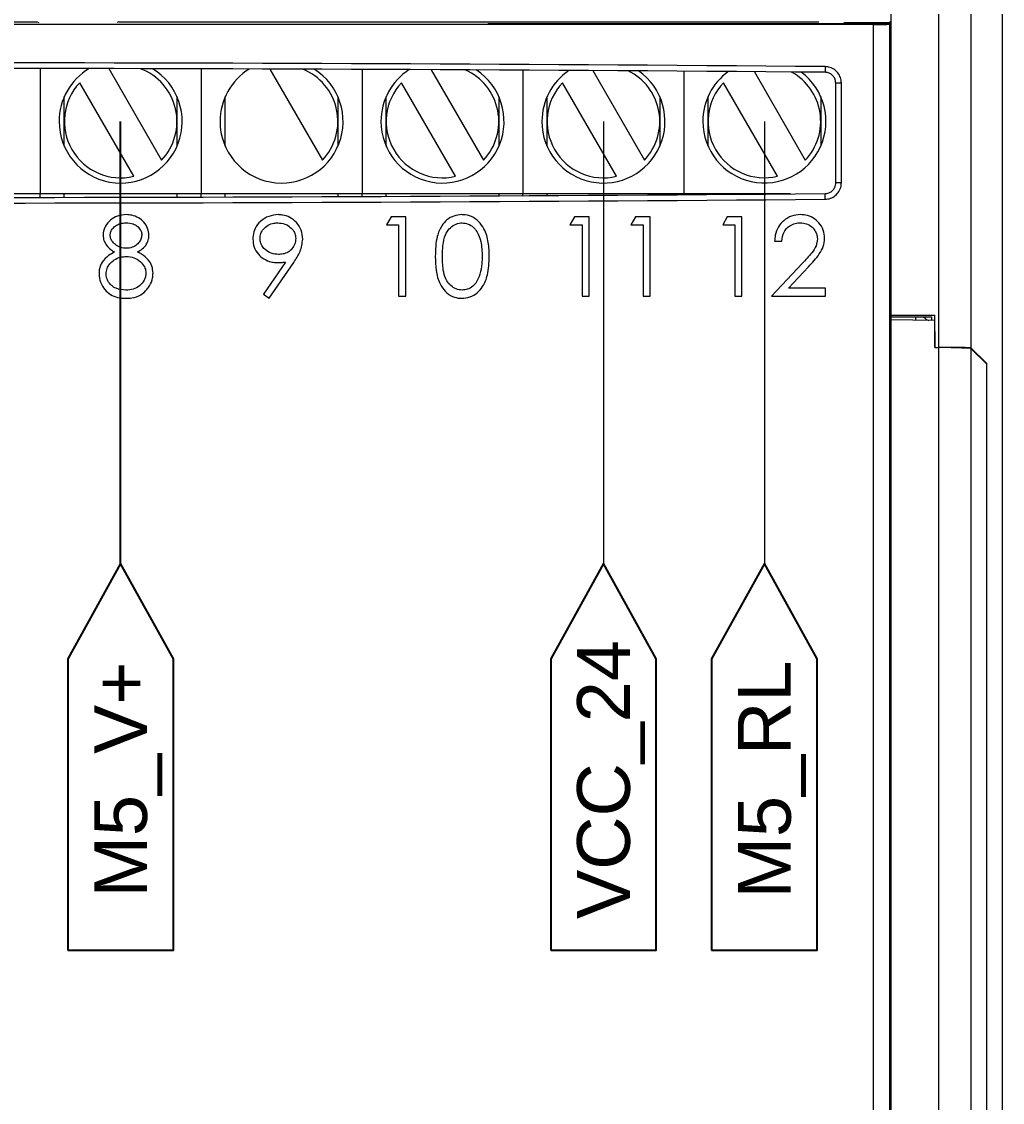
# Model space of a CAD drawing. Header units: millimetres. Extents: x 32696 to 36207, y 16706 to 17911.
# Drawn here: x 35256.8 to 35349.7, y 16944 to 17046.3 of the extents above; entities that cross this region are included whole.
import ezdxf
from ezdxf.enums import TextEntityAlignment as Align

# ---------------------------------------------------------------- set-up
doc = ezdxf.new("R2010")
doc.units = ezdxf.units.MM
doc.header["$LTSCALE"] = 0.1
doc.layers.get('0').update_dxf_attribs({"lineweight": 20})
for name, color, linetype, lineweight in [('ALIMENTAÇÃO', 1, 'Continuous', 25), ('ANALOG', 6, 'Continuous', 25), ('COMANDOS', 5, 'Continuous', 25)]:
    doc.layers.add(name, color=color, linetype=linetype, lineweight=lineweight)
doc.styles.get("Standard").update_dxf_attribs({"font": 'arial.ttf'})

# ---------------------------------------------------------------- blocks, each defined once
blk = doc.blocks.new('CFW-300')
at = {"lineweight": 9}
for p, q in [((37519.544, 17348.434), (37519.544, 17426.903)), ((37519.544, 17348.434), (37519.544, 17426.903)), ((37518.555, 17378.369), (37518.555, 17398.916)), ((37519.055, 17398.793), (37519.055, 17378.36)), ((37517.809, 17385.169), (37517.809, 17383.419)), ((37517.542, 17383.383), (37486.577, 17383.383)), ((37499.57, 17383.424), (37504.548, 17383.424)), ((37504.068, 17383.389), (37511.55, 17383.389)), ((37504.548, 17383.424), (37504.574, 17383.411)), ((37505.816, 17383.422), (37505.794, 17383.411)), ((37505.816, 17383.422), (37516.691, 17383.422)), ((37511.55, 17383.389), (37511.555, 17383.391)), ((37517.809, 17383.394), (37511.805, 17383.394)), ((37517.082, 17383.411), (37517.218, 17383.411)), ((37517.218, 17383.414), (37517.805, 17383.414)), ((37517.218, 17383.414), (37517.218, 17383.394)), ((37517.542, 17355.837), (37517.542, 17383.383)), ((37517.792, 17383.427), (37517.809, 17383.419)), ((37517.809, 17383.394), (37517.792, 17383.385)), ((37517.792, 17383.385), (37517.792, 17355.837)), ((37517.805, 17383.414), (37517.809, 17383.419)), ((37517.805, 17383.394), (37517.805, 17383.414)), ((37517.809, 17383.419), (37517.809, 17378.869)), ((37517.809, 17383.394), (37517.809, 17378.796)), ((37504.596, 17382.698), (37504.596, 17380.751)), ((37505.662, 17382.696), (37506.482, 17381.275)), ((37507.096, 17382.692), (37507.096, 17380.751)), ((37508.166, 17382.689), (37508.982, 17381.275)), ((37509.596, 17382.684), (37509.596, 17380.751)), ((37510.672, 17382.679), (37511.482, 17381.275)), ((37512.096, 17382.672), (37512.096, 17380.751)), ((37513.18, 17382.665), (37513.982, 17381.275)), ((37514.596, 17382.656), (37514.596, 17380.752)), ((37515.69, 17382.648), (37516.482, 17381.276)), ((37516.789, 17382.727), (37516.789, 17382.639)), ((37506.049, 17381.025), (37505.211, 17382.477)), ((37511.049, 17381.025), (37510.21, 17382.477)), ((37513.549, 17381.025), (37512.71, 17382.478)), ((37516.049, 17381.025), (37515.21, 17382.478)), ((37516.954, 17380.923), (37516.954, 17382.473)), ((37517.042, 17382.473), (37516.954, 17382.473)), ((37517.042, 17380.923), (37517.042, 17382.473)), ((37504.971, 17381.491), (37504.971, 17382.261)), ((37506.721, 17382.261), (37506.721, 17381.491)), ((37507.471, 17381.491), (37507.471, 17382.261)), ((37509.221, 17382.261), (37509.221, 17381.491)), ((37509.971, 17381.491), (37509.971, 17382.261)), ((37511.721, 17382.261), (37511.721, 17381.491)), ((37512.471, 17381.491), (37512.471, 17382.262)), ((37514.221, 17382.262), (37514.221, 17381.491)), ((37514.971, 17381.492), (37514.971, 17382.262)), ((37516.721, 17382.262), (37516.721, 17381.492)), ((37517.042, 17380.923), (37516.954, 17380.923)), ((37504.596, 17380.751), (37502.096, 17380.751)), ((37504.596, 17380.698), (37504.596, 17380.751)), ((37507.096, 17380.751), (37504.596, 17380.751)), ((37504.971, 17380.698), (37504.971, 17380.751)), ((37506.721, 17380.751), (37506.721, 17380.702)), ((37507.096, 17380.703), (37507.096, 17380.751)), ((37509.596, 17380.751), (37507.096, 17380.751)), ((37507.471, 17380.704), (37507.471, 17380.751)), ((37509.221, 17380.751), (37509.221, 17380.71)), ((37512.096, 17380.751), (37509.596, 17380.751)), ((37509.596, 17380.712), (37509.596, 17380.751)), ((37509.971, 17380.713), (37509.971, 17380.751)), ((37511.721, 17380.751), (37511.721, 17380.722)), ((37514.596, 17380.752), (37512.096, 17380.751)), ((37512.096, 17380.724), (37512.096, 17380.751)), ((37512.471, 17380.726), (37512.471, 17380.751)), ((37514.221, 17380.752), (37514.221, 17380.737)), ((37514.596, 17380.739), (37514.596, 17380.752)), ((37516.254, 17380.752), (37514.596, 17380.752)), ((37514.971, 17380.742), (37514.971, 17380.752)), ((37516.789, 17380.668), (37516.789, 17380.756)), ((37510.046, 17380.397), (37509.974, 17380.271)), ((37510.275, 17380.397), (37510.046, 17380.397)), ((37510.275, 17379.163), (37510.275, 17380.397)), ((37512.896, 17380.397), (37512.823, 17380.271)), ((37513.124, 17380.397), (37512.896, 17380.397)), ((37513.124, 17379.163), (37513.124, 17380.397)), ((37513.845, 17380.397), (37513.773, 17380.271)), ((37514.074, 17380.397), (37513.845, 17380.397)), ((37514.074, 17379.163), (37514.074, 17380.397)), ((37515.27, 17380.397), (37515.198, 17380.271)), ((37515.498, 17380.397), (37515.27, 17380.397)), ((37515.498, 17379.163), (37515.498, 17380.397)), ((37509.974, 17380.271), (37510.164, 17380.271)), ((37510.164, 17380.271), (37510.164, 17379.163)), ((37512.823, 17380.271), (37513.013, 17380.271)), ((37513.013, 17380.271), (37513.013, 17379.163)), ((37513.773, 17380.271), (37513.963, 17380.271)), ((37513.963, 17380.271), (37513.963, 17379.163)), ((37515.198, 17380.271), (37515.388, 17380.271)), ((37515.388, 17380.271), (37515.388, 17379.163)), ((37516.005, 17380.017), (37516.116, 17380.017)), ((37508.408, 17379.694), (37508.065, 17379.193)), ((37508.153, 17379.131), (37508.534, 17379.687)), ((37516.436, 17379.674), (37515.957, 17379.163)), ((37516.222, 17379.289), (37516.531, 17379.619)), ((37516.796, 17379.289), (37516.222, 17379.289)), ((37516.796, 17379.163), (37516.796, 17379.289)), ((37508.065, 17379.193), (37508.153, 17379.131)), ((37510.164, 17379.163), (37510.275, 17379.163)), ((37513.013, 17379.163), (37513.124, 17379.163)), ((37513.963, 17379.163), (37514.074, 17379.163)), ((37515.388, 17379.163), (37515.498, 17379.163)), ((37515.957, 17379.163), (37516.796, 17379.163)), ((37517.809, 17378.869), (37518.496, 17378.869)), ((37517.809, 17378.845), (37518.44, 17378.845)), ((37517.809, 17378.796), (37517.809, 17355.483)), ((37518.496, 17378.784), (37517.809, 17378.796)), ((37518.196, 17378.845), (37518.196, 17378.789)), ((37518.44, 17378.845), (37518.443, 17378.785)), ((37518.499, 17378.369), (37518.496, 17378.869)), ((37518.496, 17378.369), (37518.496, 17378.784)), ((37518.496, 17378.784), (37518.497, 17378.784)), ((37518.496, 17378.369), (37518.555, 17378.368)), ((37518.499, 17378.369), (37518.555, 17378.369)), ((37518.499, 17378.368), (37518.499, 17378.369)), ((37518.555, 17355.483), (37518.555, 17378.368)), ((37519.299, 17378.116), (37519.055, 17378.36)), ((37519.055, 17378.35), (37519.055, 17354.739)), ((37519.299, 17378.106), (37519.055, 17378.35)), ((37519.29, 17378.116), (37519.299, 17378.116)), ((37519.304, 17348.674), (37519.299, 17378.116)), ((37519.304, 17348.674), (37519.299, 17378.106))]:
    blk.add_line(p, q, dxfattribs=at)
for centre, radius, start, end in [((37505.846, 17381.876), 0.956, 120.8778, 180.0039), ((37505.846, 17381.876), 0.956, 180.0039, 58.8816), ((37505.846, 17381.876), 0.875, 316.6055, 69.3642), ((37508.346, 17381.876), 0.956, 121.6215, 180.0039), ((37508.346, 17381.876), 0.956, 180.0039, 57.9789), ((37508.346, 17381.876), 0.875, 316.6055, 67.9865), ((37510.846, 17381.876), 0.956, 122.7305, 180.0039), ((37510.846, 17381.876), 0.956, 180.0039, 56.7106), ((37510.846, 17381.876), 0.875, 316.6055, 66.1039), ((37513.346, 17381.876), 0.956, 124.1724, 180.0039), ((37513.346, 17381.876), 0.956, 180.0039, 55.109), ((37513.346, 17381.876), 0.875, 316.6055, 63.8141), ((37515.846, 17381.877), 0.956, 125.9119, 180.0039), ((37515.846, 17381.877), 0.956, 180.0039, 53.2092), ((37515.846, 17381.877), 0.875, 316.6055, 61.2025), ((37505.846, 17381.876), 0.875, 136.6055, 283.4024), ((37510.846, 17381.876), 0.875, 136.6055, 283.4024), ((37513.346, 17381.876), 0.875, 136.6055, 283.4024), ((37515.846, 17381.877), 0.875, 136.6055, 283.4024)]:
    blk.add_arc(centre, radius, start, end, dxfattribs=at)
for centre, major_axis, ratio, start_param, end_param in [((37511.805, 17383.391), (0.25, 0), 0.008727, 1.570796, 3.124139), ((37517.542, 17383.385), (0.25, 0), 0.008727, 4.712389, 6.265732), ((37502.059, 17368.882), (158.934, 0), 0.087489, 1.477982, 1.663611), ((37502.059, 17368.882), (157.934, 0), 0.087489, 1.477392, 1.6642), ((37502.059, 17394.513), (157.934, 0), 0.087489, 4.618985, 4.805793), ((37502.059, 17394.513), (158.934, 0), 0.087489, 4.619575, 4.805203), ((37518.443, 17378.929), (0.11, -0.104), 0.982674, 4.50151, 5.176248), ((37518.555, 17378.36), (0.5, 0), 0.017455, 0.017453, 1.570796), ((37518.555, 17378.359), (0.5, -0.009), 0.017145, 0.017753, 1.571096)]:
    blk.add_ellipse(centre, major_axis=major_axis, ratio=ratio, start_param=start_param, end_param=end_param, dxfattribs=at)
for points, knots in [([(37517.042, 17382.473), (37517.039, 17382.501), (37517.033, 17382.558), (37516.99, 17382.634), (37516.926, 17382.692), (37516.855, 17382.722), (37516.808, 17382.726), (37516.789, 17382.727)], [0, 0, 0, 0, 0.21433, 0.428892, 0.643919, 0.859893, 1, 1, 1, 1]), ([(37516.954, 17382.473), (37516.953, 17382.491), (37516.949, 17382.529), (37516.921, 17382.578), (37516.879, 17382.616), (37516.832, 17382.636), (37516.801, 17382.638), (37516.789, 17382.639)], [0, 0, 0, 0, 0.214197, 0.428799, 0.643753, 0.859764, 1, 1, 1, 1]), ([(37516.789, 17380.668), (37516.818, 17380.671), (37516.875, 17380.677), (37516.951, 17380.722), (37517.008, 17380.787), (37517.038, 17380.859), (37517.041, 17380.905), (37517.042, 17380.923)], [0, 0, 0, 0, 0.216753, 0.433808, 0.650364, 0.866035, 1, 1, 1, 1]), ([(37516.789, 17380.756), (37516.808, 17380.758), (37516.846, 17380.762), (37516.895, 17380.791), (37516.933, 17380.834), (37516.952, 17380.881), (37516.954, 17380.911), (37516.954, 17380.923)], [0, 0, 0, 0, 0.216719, 0.433699, 0.650283, 0.865978, 1, 1, 1, 1]), ([(37505.935, 17380.429), (37505.887, 17380.424), (37505.799, 17380.416), (37505.685, 17380.35), (37505.608, 17380.259), (37505.576, 17380.173), (37505.574, 17380.124), (37505.573, 17380.112)], [0, 0, 0, 0, 0.267745, 0.495752, 0.724727, 0.931976, 1, 1, 1, 1]), ([(37505.684, 17380.11), (37505.686, 17380.129), (37505.689, 17380.166), (37505.722, 17380.22), (37505.773, 17380.264), (37505.845, 17380.297), (37505.899, 17380.301), (37505.929, 17380.302)], [0, 0, 0, 0, 0.160165, 0.321071, 0.533533, 0.744196, 1, 1, 1, 1]), ([(37505.929, 17380.302), (37505.968, 17380.3), (37506.03, 17380.296), (37506.107, 17380.253), (37506.15, 17380.202), (37506.172, 17380.153), (37506.174, 17380.124), (37506.175, 17380.113)], [0, 0, 0, 0, 0.333155, 0.540986, 0.748527, 0.902455, 1, 1, 1, 1]), ([(37506.285, 17380.109), (37506.281, 17380.145), (37506.273, 17380.219), (37506.212, 17380.314), (37506.126, 17380.384), (37506.03, 17380.423), (37505.964, 17380.427), (37505.935, 17380.429)], [0, 0, 0, 0, 0.209138, 0.419065, 0.622409, 0.836518, 1, 1, 1, 1]), ([(37508.293, 17380.429), (37508.243, 17380.424), (37508.143, 17380.413), (37508.016, 17380.334), (37507.932, 17380.225), (37507.903, 17380.125), (37507.901, 17380.068), (37507.9, 17380.051)], [0, 0, 0, 0, 0.245844, 0.493238, 0.719475, 0.914931, 1, 1, 1, 1]), ([(37508.011, 17380.057), (37508.013, 17380.083), (37508.018, 17380.136), (37508.065, 17380.21), (37508.135, 17380.268), (37508.215, 17380.299), (37508.267, 17380.301), (37508.287, 17380.302)], [0, 0, 0, 0, 0.191677, 0.384527, 0.618638, 0.851664, 1, 1, 1, 1]), ([(37508.287, 17380.302), (37508.324, 17380.299), (37508.392, 17380.293), (37508.479, 17380.241), (37508.537, 17380.176), (37508.562, 17380.11), (37508.564, 17380.072), (37508.565, 17380.057)], [0, 0, 0, 0, 0.265902, 0.492926, 0.719908, 0.89343, 1, 1, 1, 1]), ([(37508.676, 17380.05), (37508.671, 17380.096), (37508.661, 17380.19), (37508.586, 17380.31), (37508.48, 17380.39), (37508.378, 17380.425), (37508.315, 17380.428), (37508.293, 17380.429)], [0, 0, 0, 0, 0.233866, 0.469104, 0.685757, 0.889611, 1, 1, 1, 1]), ([(37511.146, 17380.429), (37511.105, 17380.425), (37511.021, 17380.417), (37510.911, 17380.352), (37510.818, 17380.244), (37510.74, 17380.05), (37510.736, 17379.885), (37510.734, 17379.779)], [0, 0, 0, 0, 0.144524, 0.289604, 0.430063, 0.635641, 1, 1, 1, 1]), ([(37510.844, 17379.78), (37510.846, 17379.837), (37510.848, 17379.951), (37510.878, 17380.1), (37510.945, 17380.212), (37511.028, 17380.278), (37511.103, 17380.3), (37511.143, 17380.302), (37511.15, 17380.302)], [0, 0, 0, 0, 0.252805, 0.507331, 0.66387, 0.821432, 0.966883, 1, 1, 1, 1]), ([(37511.573, 17379.779), (37511.571, 17379.852), (37511.567, 17379.999), (37511.511, 17380.188), (37511.415, 17380.326), (37511.3, 17380.405), (37511.204, 17380.428), (37511.153, 17380.429), (37511.146, 17380.429)], [0, 0, 0, 0, 0.251576, 0.50554, 0.665174, 0.825893, 0.975911, 1, 1, 1, 1]), ([(37511.15, 17380.302), (37511.182, 17380.298), (37511.246, 17380.291), (37511.328, 17380.237), (37511.4, 17380.144), (37511.455, 17379.989), (37511.459, 17379.858), (37511.462, 17379.78)], [0, 0, 0, 0, 0.141398, 0.283261, 0.421496, 0.656129, 1, 1, 1, 1]), ([(37516.408, 17380.429), (37516.36, 17380.425), (37516.266, 17380.417), (37516.146, 17380.343), (37516.058, 17380.239), (37516.013, 17380.126), (37516.007, 17380.049), (37516.005, 17380.017)], [0, 0, 0, 0, 0.220326, 0.442681, 0.638307, 0.853006, 1, 1, 1, 1]), ([(37516.116, 17380.017), (37516.124, 17380.066), (37516.136, 17380.144), (37516.203, 17380.233), (37516.278, 17380.282), (37516.348, 17380.301), (37516.389, 17380.302), (37516.402, 17380.302)], [0, 0, 0, 0, 0.320804, 0.52176, 0.723086, 0.915987, 1, 1, 1, 1]), ([(37516.402, 17380.302), (37516.436, 17380.299), (37516.503, 17380.294), (37516.587, 17380.24), (37516.644, 17380.17), (37516.667, 17380.104), (37516.669, 17380.066), (37516.67, 17380.052)], [0, 0, 0, 0, 0.24677, 0.495883, 0.715857, 0.899794, 1, 1, 1, 1]), ([(37516.781, 17380.062), (37516.777, 17380.106), (37516.769, 17380.193), (37516.699, 17380.305), (37516.604, 17380.388), (37516.5, 17380.425), (37516.434, 17380.428), (37516.408, 17380.429)], [0, 0, 0, 0, 0.222708, 0.447172, 0.656791, 0.866147, 1, 1, 1, 1]), ([(37505.573, 17380.112), (37505.576, 17380.084), (37505.581, 17380.027), (37505.625, 17379.949), (37505.685, 17379.889), (37505.732, 17379.862), (37505.753, 17379.85)], [0, 0, 0, 0, 0.254183, 0.509466, 0.783216, 1, 1, 1, 1]), ([(37505.933, 17379.907), (37505.903, 17379.909), (37505.843, 17379.914), (37505.763, 17379.96), (37505.708, 17380.018), (37505.686, 17380.073), (37505.684, 17380.101), (37505.684, 17380.11)], [0, 0, 0, 0, 0.254137, 0.509895, 0.758709, 0.922734, 1, 1, 1, 1]), ([(37506.175, 17380.113), (37506.172, 17380.09), (37506.165, 17380.045), (37506.126, 17379.985), (37506.064, 17379.935), (37505.995, 17379.91), (37505.949, 17379.907), (37505.933, 17379.907)], [0, 0, 0, 0, 0.19316, 0.385939, 0.604874, 0.865798, 1, 1, 1, 1]), ([(37506.11, 17379.85), (37506.134, 17379.865), (37506.188, 17379.897), (37506.251, 17379.965), (37506.282, 17380.043), (37506.285, 17380.09), (37506.285, 17380.109)], [0, 0, 0, 0, 0.252638, 0.575388, 0.827124, 1, 1, 1, 1]), ([(37507.9, 17380.051), (37507.904, 17380.008), (37507.911, 17379.923), (37507.978, 17379.816), (37508.072, 17379.734), (37508.177, 17379.69), (37508.25, 17379.687), (37508.278, 17379.685)], [0, 0, 0, 0, 0.215863, 0.433995, 0.6259, 0.853409, 1, 1, 1, 1]), ([(37508.299, 17379.812), (37508.26, 17379.815), (37508.183, 17379.822), (37508.093, 17379.879), (37508.034, 17379.949), (37508.013, 17380.01), (37508.011, 17380.046), (37508.011, 17380.057)], [0, 0, 0, 0, 0.274804, 0.552347, 0.73746, 0.923843, 1, 1, 1, 1]), ([(37508.565, 17380.057), (37508.562, 17380.029), (37508.557, 17379.972), (37508.512, 17379.898), (37508.448, 17379.844), (37508.373, 17379.815), (37508.322, 17379.813), (37508.299, 17379.812)], [0, 0, 0, 0, 0.209552, 0.420703, 0.620902, 0.825525, 1, 1, 1, 1]), ([(37508.534, 17379.687), (37508.552, 17379.715), (37508.588, 17379.77), (37508.652, 17379.886), (37508.666, 17379.984), (37508.676, 17380.05)], [0, 0, 0, 0, 0.251527, 0.503256, 1, 1, 1, 1]), ([(37516.67, 17380.052), (37516.666, 17380.016), (37516.657, 17379.936), (37516.565, 17379.81), (37516.486, 17379.726), (37516.436, 17379.674)], [0, 0, 0, 0, 0.235114, 0.523473, 1, 1, 1, 1]), ([(37516.531, 17379.619), (37516.56, 17379.651), (37516.62, 17379.715), (37516.702, 17379.817), (37516.769, 17379.932), (37516.777, 17380.019), (37516.781, 17380.062)], [0, 0, 0, 0, 0.25124, 0.502651, 0.755796, 1, 1, 1, 1]), ([(37505.753, 17379.85), (37505.721, 17379.833), (37505.647, 17379.792), (37505.559, 17379.704), (37505.515, 17379.601), (37505.511, 17379.538), (37505.51, 17379.512)], [0, 0, 0, 0, 0.251848, 0.573802, 0.824456, 1, 1, 1, 1]), ([(37506.349, 17379.522), (37506.346, 17379.559), (37506.339, 17379.632), (37506.277, 17379.737), (37506.193, 17379.806), (37506.131, 17379.839), (37506.11, 17379.85)], [0, 0, 0, 0, 0.253563, 0.508989, 0.832068, 1, 1, 1, 1]), ([(37505.621, 17379.508), (37505.623, 17379.537), (37505.629, 17379.595), (37505.678, 17379.67), (37505.748, 17379.733), (37505.838, 17379.774), (37505.905, 17379.778), (37505.936, 17379.78)], [0, 0, 0, 0, 0.186103, 0.372997, 0.565924, 0.79695, 1, 1, 1, 1]), ([(37505.936, 17379.78), (37505.975, 17379.777), (37506.053, 17379.77), (37506.152, 17379.707), (37506.217, 17379.628), (37506.237, 17379.561), (37506.238, 17379.527), (37506.238, 17379.52)], [0, 0, 0, 0, 0.264802, 0.531742, 0.770582, 0.951081, 1, 1, 1, 1]), ([(37508.278, 17379.685), (37508.289, 17379.685), (37508.311, 17379.686), (37508.354, 17379.687), (37508.387, 17379.692), (37508.408, 17379.694)], [0, 0, 0, 0, 0.25008, 0.500179, 1, 1, 1, 1]), ([(37510.734, 17379.779), (37510.735, 17379.707), (37510.739, 17379.562), (37510.788, 17379.374), (37510.881, 17379.234), (37510.993, 17379.155), (37511.088, 17379.132), (37511.138, 17379.131), (37511.146, 17379.131)], [0, 0, 0, 0, 0.251531, 0.505211, 0.665197, 0.826598, 0.970127, 1, 1, 1, 1]), ([(37511.15, 17379.258), (37511.118, 17379.261), (37511.054, 17379.269), (37510.971, 17379.324), (37510.9, 17379.412), (37510.848, 17379.569), (37510.846, 17379.698), (37510.844, 17379.78)], [0, 0, 0, 0, 0.141394, 0.283273, 0.428039, 0.6392, 1, 1, 1, 1]), ([(37511.146, 17379.131), (37511.189, 17379.135), (37511.275, 17379.143), (37511.388, 17379.212), (37511.487, 17379.327), (37511.564, 17379.521), (37511.569, 17379.683), (37511.573, 17379.779)], [0, 0, 0, 0, 0.147631, 0.295614, 0.442684, 0.66773, 1, 1, 1, 1]), ([(37511.462, 17379.78), (37511.461, 17379.754), (37511.46, 17379.701), (37511.451, 17379.596), (37511.429, 17379.52), (37511.415, 17379.47)], [0, 0, 0, 0, 0.250457, 0.501003, 1, 1, 1, 1]), ([(37505.51, 17379.512), (37505.515, 17379.467), (37505.524, 17379.378), (37505.595, 17379.266), (37505.686, 17379.182), (37505.802, 17379.137), (37505.884, 17379.133), (37505.928, 17379.131)], [0, 0, 0, 0, 0.211743, 0.424009, 0.609229, 0.794688, 1, 1, 1, 1]), ([(37505.929, 17379.258), (37505.876, 17379.262), (37505.795, 17379.269), (37505.699, 17379.328), (37505.645, 17379.396), (37505.623, 17379.46), (37505.621, 17379.498), (37505.621, 17379.508)], [0, 0, 0, 0, 0.352097, 0.548081, 0.745132, 0.929442, 1, 1, 1, 1]), ([(37506.238, 17379.52), (37506.238, 17379.501), (37506.236, 17379.482), (37506.227, 17379.446), (37506.22, 17379.428), (37506.195, 17379.378), (37506.17, 17379.348), (37506.112, 17379.3), (37506.078, 17379.283), (37506.005, 17379.262), (37505.967, 17379.258), (37505.929, 17379.258)], [0, 0, 0, 0, 0.125, 0.125, 0.25, 0.25, 0.5, 0.5, 0.75, 0.75, 1, 1, 1, 1]), ([(37506.255, 17379.266), (37506.269, 17379.285), (37506.31, 17379.339), (37506.344, 17379.428), (37506.347, 17379.497), (37506.349, 17379.522)], [0, 0, 0, 0, 0.251836, 0.727928, 1, 1, 1, 1]), ([(37511.415, 17379.47), (37511.403, 17379.441), (37511.38, 17379.384), (37511.317, 17379.313), (37511.237, 17379.266), (37511.178, 17379.26), (37511.15, 17379.258)], [0, 0, 0, 0, 0.253445, 0.508899, 0.773668, 1, 1, 1, 1]), ([(37505.928, 17379.131), (37505.958, 17379.132), (37506.038, 17379.135), (37506.159, 17379.173), (37506.225, 17379.237), (37506.255, 17379.266)], [0, 0, 0, 0, 0.252067, 0.653929, 1, 1, 1, 1])]:
    blk.add_open_spline(points, degree=3, knots=knots, dxfattribs=at)
blk = doc.blocks.new('COMMAND_TAG')
blk.add_lwpolyline([(34954.4, 17316.02), (34954.4, 17306.02), (34981.99, 17306.02), (34991.02, 17311.02), (34981.99, 17316.02), (34954.4, 17316.02)])
blk.add_attdef('NAME', text='', height=5).set_placement((34970.55, 17311.02), align=Align.MIDDLE_CENTER)

msp = doc.modelspace()

# ---------------------------------------------------------------- linework, layer by layer
at = {"layer": 'ALIMENTAÇÃO', "lineweight": 20}
msp.add_line((35311.94, 17036.81), (35311.94, 16994.98), dxfattribs=at)
at = {"layer": 'ANALOG'}
msp.add_line((35266.2, 16994.97), (35266.2, 17036.81), dxfattribs=at)
at = {"layer": 'COMANDOS', "lineweight": 20}
msp.add_line((35327.18, 17036.82), (35327.18, 16994.98), dxfattribs=at)

# ---------------------------------------------------------------- block references
at = {"xscale": 6.097568478884139, "yscale": 6.097568478884139, "zscale": 6.097568478884139}
msp.add_blockref('CFW-300', (-193428.26, -88950.37), dxfattribs=at)
at = {"layer": 'ALIMENTAÇÃO', "lineweight": 20, "rotation": 90}
msp.add_blockref('COMMAND_TAG', (52622.96, -17996.04), dxfattribs=at).add_auto_attribs({'NAME': 'VCC_24'})
at = {"layer": 'ANALOG', "rotation": 90}
msp.add_blockref('COMMAND_TAG', (52577.22, -17996.04), dxfattribs=at).add_auto_attribs({'NAME': 'M5_V+'})
at = {"layer": 'COMANDOS', "lineweight": 20, "rotation": 90}
msp.add_blockref('COMMAND_TAG', (52638.2, -17996.04), dxfattribs=at).add_auto_attribs({'NAME': 'M5_RL'})

doc.saveas('drawing.dxf')
